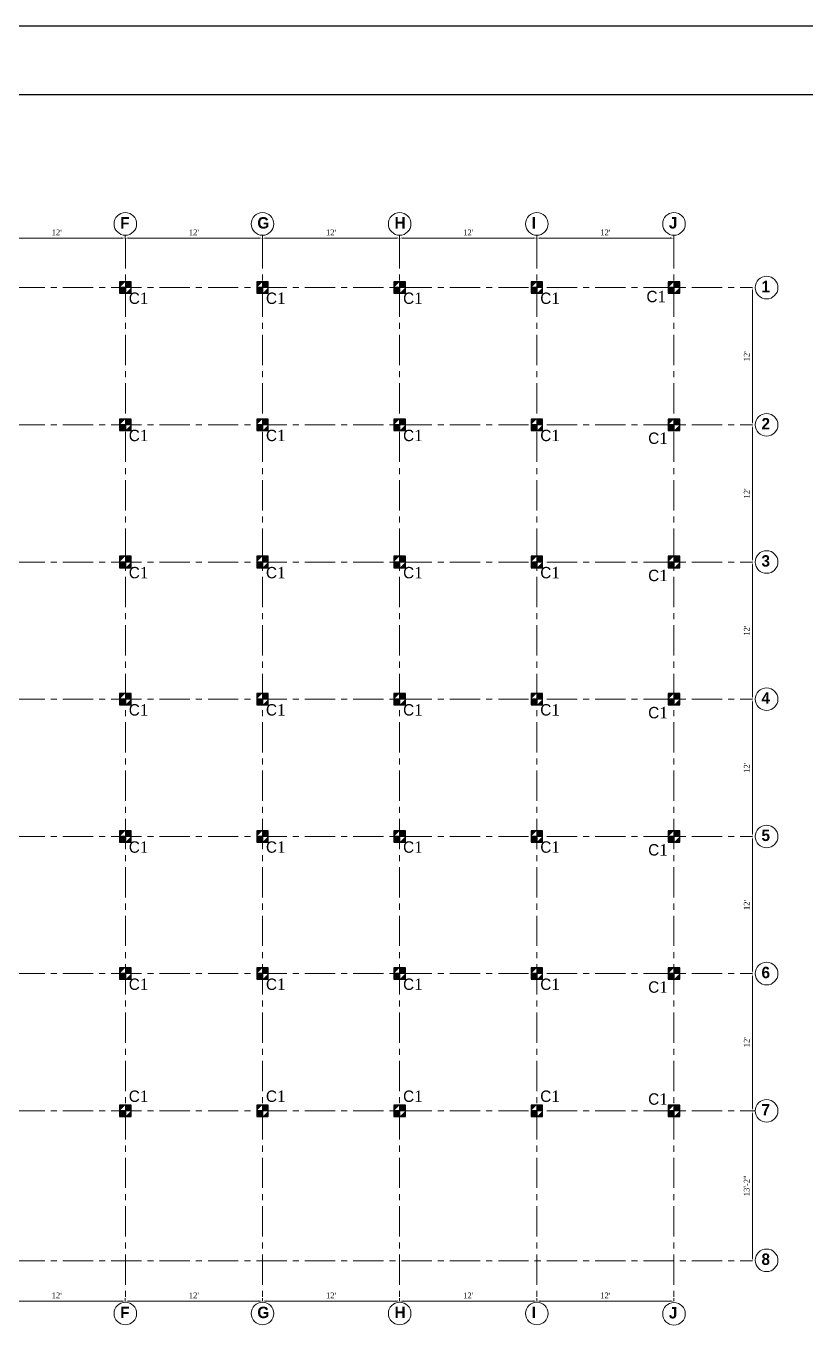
# Model space of a CAD drawing. Extents: x -2338379 to 930990, y -818978 to 106940.
# Drawn here: x 392048 to 392866, y -204346 to -202966 of the extents above; entities that cross this region are included whole.
import ezdxf

# ---------------------------------------------------------------- set-up
doc = ezdxf.new("R2010")
doc.units = 0
doc.header["$MEASUREMENT"] = 0
doc.header["$PDMODE"] = 34
doc.linetypes.add('CENTER', pattern=[50.8, 31.75, -6.35, 6.35, -6.35])
doc.layers.get('0').update_dxf_attribs({"linetype": 'CONTINUOUS', "lineweight": 30})
doc.layers.get('DEFPOINTS').update_dxf_attribs({"linetype": 'CONTINUOUS'})
for name, color, linetype, lineweight in [('Center', 11, 'CENTER', 15), ('Outline', 4, 'CONTINUOUS', 9), ('TEXT', 7, 'CONTINUOUS', 30)]:
    doc.layers.add(name, color=color, linetype=linetype, lineweight=lineweight)
doc.layers.add('pillar12', color=7, linetype='CONTINUOUS')
doc.styles.get("Standard").update_dxf_attribs({"font": 'times.ttf', "height": 6})
doc.dimstyles.new('Standard$0', dxfattribs={"dimtxt": 6, "dimasz": 4, "dimexe": 3, "dimexo": 6, "dimgap": 3, "dimtad": 1, "dimdec": 1, "dimzin": 0, "dimdsep": 46, "dimlunit": 4, "dimtxsty": 'Standard', "dimcen": 0.09, "dimclrd": 6, "dimclre": 6, "dimclrt": 7, "dimadec": 0, "dimazin": 0, "dimtfac": 1, "dimtdec": 1, "dimtix": 1, "dimtofl": 0, "dimtmove": 1, "dimatfit": 3, "dimfxl": 1, "dimtolj": 1, "dimtzin": 0, "dimlwd": 18, "dimlwe": 18, "dimarcsym": 0})

# ---------------------------------------------------------------- blocks, each defined once
blk = doc.blocks.new('pill12')
h = blk.add_hatch(color=5)
h.paths.add_polyline_path([(-6, -6), (6, -6), (6, 6), (-6, 6)], flags=17)
edge = h.paths.add_edge_path(flags=17)
edge.add_line((6, 0), (-6, 0))
edge.add_line((0, 6), (0, -6))
for p, q in [((6, 0), (-6, 0)), ((0, 6), (0, -6))]:
    blk.add_line(p, q)
blk.add_lwpolyline([(-6, -6), (6, -6), (6, 6), (-6, 6)], close=True)
blk = doc.blocks.new('*D158')
at = {"color": 6, "lineweight": 18, "transparency": 16777216}
for p, q in [((392007.9, -203188.3), (392007.9, -203185.3)), ((392011.9, -203188.3), (392147.9, -203188.3)), ((392151.9, -203188.3), (392151.9, -203185.3))]:
    blk.add_line(p, q, dxfattribs=at)
at = {"color": 6, "lineweight": 30, "transparency": 16777216}
for points in [[(392011.9, -203187.6), (392011.9, -203189), (392007.9, -203188.3)], [(392147.9, -203187.6), (392147.9, -203189), (392151.9, -203188.3)]]:
    blk.add_solid(points, dxfattribs=at)
at = {"layer": 'DEFPOINTS', "color": 0, "lineweight": 30, "transparency": 16777216}
for p in [(392007.9, -203188.3), (392151.9, -203188.3), (392151.9, -203188.3)]:
    blk.add_point(p, dxfattribs=at)
at = {"color": 7, "lineweight": 30, "transparency": 16777216, "insert": (392079.9, -203182.3), "char_height": 6, "attachment_point": 5}
blk.add_mtext("\\A1;12'", dxfattribs=at)
blk = doc.blocks.new('*D159')
at = {"color": 6, "lineweight": 18, "transparency": 16777216}
for p, q in [((392151.9, -203188.3), (392151.9, -203185.3)), ((392155.9, -203188.3), (392291.9, -203188.3)), ((392295.9, -203188.3), (392295.9, -203185.3))]:
    blk.add_line(p, q, dxfattribs=at)
at = {"color": 6, "lineweight": 30, "transparency": 16777216}
for points in [[(392155.9, -203187.6), (392155.9, -203189), (392151.9, -203188.3)], [(392291.9, -203187.6), (392291.9, -203189), (392295.9, -203188.3)]]:
    blk.add_solid(points, dxfattribs=at)
at = {"layer": 'DEFPOINTS', "color": 0, "lineweight": 30, "transparency": 16777216}
for p in [(392151.9, -203188.3), (392295.9, -203188.3), (392295.9, -203188.3)]:
    blk.add_point(p, dxfattribs=at)
at = {"color": 7, "lineweight": 30, "transparency": 16777216, "insert": (392223.9, -203182.3), "char_height": 6, "attachment_point": 5}
blk.add_mtext("\\A1;12'", dxfattribs=at)
blk = doc.blocks.new('*D160')
at = {"color": 6, "lineweight": 18, "transparency": 16777216}
for p, q in [((392295.9, -203188.3), (392295.9, -203185.3)), ((392299.9, -203188.3), (392435.9, -203188.3)), ((392439.9, -203188.3), (392439.9, -203185.3))]:
    blk.add_line(p, q, dxfattribs=at)
at = {"color": 6, "lineweight": 30, "transparency": 16777216}
for points in [[(392299.9, -203187.6), (392299.9, -203189), (392295.9, -203188.3)], [(392435.9, -203187.6), (392435.9, -203189), (392439.9, -203188.3)]]:
    blk.add_solid(points, dxfattribs=at)
at = {"layer": 'DEFPOINTS', "color": 0, "lineweight": 30, "transparency": 16777216}
for p in [(392295.9, -203188.3), (392439.9, -203188.3), (392439.9, -203188.3)]:
    blk.add_point(p, dxfattribs=at)
at = {"color": 7, "lineweight": 30, "transparency": 16777216, "insert": (392367.9, -203182.3), "char_height": 6, "attachment_point": 5}
blk.add_mtext("\\A1;12'", dxfattribs=at)
blk = doc.blocks.new('*D161')
at = {"color": 6, "lineweight": 18, "transparency": 16777216}
for p, q in [((392439.9, -203188.3), (392439.9, -203185.3)), ((392443.9, -203188.3), (392579.9, -203188.3)), ((392583.9, -203188.3), (392583.9, -203185.3))]:
    blk.add_line(p, q, dxfattribs=at)
at = {"color": 6, "lineweight": 30, "transparency": 16777216}
for points in [[(392443.9, -203187.6), (392443.9, -203189), (392439.9, -203188.3)], [(392579.9, -203187.6), (392579.9, -203189), (392583.9, -203188.3)]]:
    blk.add_solid(points, dxfattribs=at)
at = {"layer": 'DEFPOINTS', "color": 0, "lineweight": 30, "transparency": 16777216}
for p in [(392439.9, -203188.3), (392583.9, -203188.3), (392583.9, -203189)]:
    blk.add_point(p, dxfattribs=at)
at = {"color": 7, "lineweight": 30, "transparency": 16777216, "insert": (392511.9, -203182.3), "char_height": 6, "attachment_point": 5}
blk.add_mtext("\\A1;12'", dxfattribs=at)
blk = doc.blocks.new('*D162')
at = {"color": 6, "lineweight": 18, "transparency": 16777216}
for p, q in [((392583.9, -203188.3), (392583.9, -203185.3)), ((392587.9, -203188.3), (392723.9, -203188.3)), ((392727.9, -203188.3), (392727.9, -203185.3))]:
    blk.add_line(p, q, dxfattribs=at)
at = {"color": 6, "lineweight": 30, "transparency": 16777216}
for points in [[(392587.9, -203187.6), (392587.9, -203189), (392583.9, -203188.3)], [(392723.9, -203187.6), (392723.9, -203189), (392727.9, -203188.3)]]:
    blk.add_solid(points, dxfattribs=at)
at = {"layer": 'DEFPOINTS', "color": 0, "lineweight": 30, "transparency": 16777216}
for p in [(392583.9, -203189), (392727.9, -203188.3), (392727.9, -203188.3)]:
    blk.add_point(p, dxfattribs=at)
at = {"color": 7, "lineweight": 30, "transparency": 16777216, "insert": (392655.9, -203182.3), "char_height": 6, "attachment_point": 5}
blk.add_mtext("\\A1;12'", dxfattribs=at)
blk = doc.blocks.new('*D173')
at = {"color": 6, "lineweight": 18, "transparency": 16777216}
for p, q in [((392007.9, -204304), (392007.9, -204301)), ((392011.9, -204304), (392147.9, -204304)), ((392151.9, -204304), (392151.9, -204301))]:
    blk.add_line(p, q, dxfattribs=at)
at = {"color": 6, "lineweight": 30, "transparency": 16777216}
for points in [[(392011.9, -204303.3), (392011.9, -204304.7), (392007.9, -204304)], [(392147.9, -204303.3), (392147.9, -204304.7), (392151.9, -204304)]]:
    blk.add_solid(points, dxfattribs=at)
at = {"layer": 'DEFPOINTS', "color": 0, "lineweight": 30, "transparency": 16777216}
for p in [(392007.9, -204304), (392151.9, -204304), (392151.9, -204304)]:
    blk.add_point(p, dxfattribs=at)
at = {"color": 7, "lineweight": 30, "transparency": 16777216, "insert": (392079.9, -204298), "char_height": 6, "attachment_point": 5}
blk.add_mtext("\\A1;12'", dxfattribs=at)
blk = doc.blocks.new('*D174')
at = {"color": 6, "lineweight": 18, "transparency": 16777216}
for p, q in [((392151.9, -204304), (392151.9, -204301)), ((392155.9, -204304), (392291.9, -204304)), ((392295.9, -204304), (392295.9, -204301))]:
    blk.add_line(p, q, dxfattribs=at)
at = {"color": 6, "lineweight": 30, "transparency": 16777216}
for points in [[(392155.9, -204303.3), (392155.9, -204304.7), (392151.9, -204304)], [(392291.9, -204303.3), (392291.9, -204304.7), (392295.9, -204304)]]:
    blk.add_solid(points, dxfattribs=at)
at = {"layer": 'DEFPOINTS', "color": 0, "lineweight": 30, "transparency": 16777216}
for p in [(392151.9, -204304), (392295.9, -204304), (392295.9, -204304)]:
    blk.add_point(p, dxfattribs=at)
at = {"color": 7, "lineweight": 30, "transparency": 16777216, "insert": (392223.9, -204298), "char_height": 6, "attachment_point": 5}
blk.add_mtext("\\A1;12'", dxfattribs=at)
blk = doc.blocks.new('*D175')
at = {"color": 6, "lineweight": 18, "transparency": 16777216}
for p, q in [((392295.9, -204304), (392295.9, -204301)), ((392299.9, -204304), (392435.9, -204304)), ((392439.9, -204304), (392439.9, -204301))]:
    blk.add_line(p, q, dxfattribs=at)
at = {"color": 6, "lineweight": 30, "transparency": 16777216}
for points in [[(392299.9, -204303.3), (392299.9, -204304.7), (392295.9, -204304)], [(392435.9, -204303.3), (392435.9, -204304.7), (392439.9, -204304)]]:
    blk.add_solid(points, dxfattribs=at)
at = {"layer": 'DEFPOINTS', "color": 0, "lineweight": 30, "transparency": 16777216}
for p in [(392295.9, -204304), (392439.9, -204304), (392439.9, -204304)]:
    blk.add_point(p, dxfattribs=at)
at = {"color": 7, "lineweight": 30, "transparency": 16777216, "insert": (392367.9, -204298), "char_height": 6, "attachment_point": 5}
blk.add_mtext("\\A1;12'", dxfattribs=at)
blk = doc.blocks.new('*D176')
at = {"color": 6, "lineweight": 18, "transparency": 16777216}
for p, q in [((392439.9, -204304), (392439.9, -204301)), ((392443.9, -204304), (392579.9, -204304)), ((392583.9, -204304), (392583.9, -204301))]:
    blk.add_line(p, q, dxfattribs=at)
at = {"color": 6, "lineweight": 30, "transparency": 16777216}
for points in [[(392443.9, -204303.3), (392443.9, -204304.7), (392439.9, -204304)], [(392579.9, -204303.3), (392579.9, -204304.7), (392583.9, -204304)]]:
    blk.add_solid(points, dxfattribs=at)
at = {"layer": 'DEFPOINTS', "color": 0, "lineweight": 30, "transparency": 16777216}
for p in [(392439.9, -204304), (392583.9, -204304), (392583.9, -204304)]:
    blk.add_point(p, dxfattribs=at)
at = {"color": 7, "lineweight": 30, "transparency": 16777216, "insert": (392511.9, -204298), "char_height": 6, "attachment_point": 5}
blk.add_mtext("\\A1;12'", dxfattribs=at)
blk = doc.blocks.new('*D177')
at = {"color": 6, "lineweight": 18, "transparency": 16777216}
for p, q in [((392583.9, -204304), (392583.9, -204301)), ((392587.9, -204304), (392723.9, -204304)), ((392727.9, -204304), (392727.9, -204301))]:
    blk.add_line(p, q, dxfattribs=at)
at = {"color": 6, "lineweight": 30, "transparency": 16777216}
for points in [[(392587.9, -204303.3), (392587.9, -204304.7), (392583.9, -204304)], [(392723.9, -204303.3), (392723.9, -204304.7), (392727.9, -204304)]]:
    blk.add_solid(points, dxfattribs=at)
at = {"layer": 'DEFPOINTS', "color": 0, "lineweight": 30, "transparency": 16777216}
for p in [(392583.9, -204304), (392727.9, -204304), (392727.9, -204304)]:
    blk.add_point(p, dxfattribs=at)
at = {"color": 7, "lineweight": 30, "transparency": 16777216, "insert": (392655.9, -204298), "char_height": 6, "attachment_point": 5}
blk.add_mtext("\\A1;12'", dxfattribs=at)
blk = doc.blocks.new('*D178')
at = {"color": 6, "lineweight": 18, "transparency": 16777216}
for p, q in [((392810.3, -203240.3), (392807.3, -203240.3)), ((392810.3, -203244.3), (392810.3, -203380.3)), ((392810.3, -203384.3), (392807.3, -203384.3))]:
    blk.add_line(p, q, dxfattribs=at)
at = {"color": 6, "lineweight": 30, "transparency": 16777216}
for points in [[(392809.7, -203244.3), (392811, -203244.3), (392810.3, -203240.3)], [(392809.7, -203380.3), (392811, -203380.3), (392810.3, -203384.3)]]:
    blk.add_solid(points, dxfattribs=at)
at = {"layer": 'DEFPOINTS', "color": 0, "lineweight": 30, "transparency": 16777216}
for p in [(392810.3, -203240.3), (392810.3, -203384.3), (392810.3, -203384.3)]:
    blk.add_point(p, dxfattribs=at)
at = {"color": 7, "lineweight": 30, "transparency": 16777216, "insert": (392804.3, -203312.3), "char_height": 6, "attachment_point": 5, "rotation": 90}
blk.add_mtext("\\A1;12'", dxfattribs=at)
blk = doc.blocks.new('*D179')
at = {"color": 6, "lineweight": 18, "transparency": 16777216}
for p, q in [((392810.3, -203384.3), (392807.3, -203384.3)), ((392810.3, -203388.3), (392810.3, -203524.3)), ((392810.3, -203528.3), (392807.3, -203528.3))]:
    blk.add_line(p, q, dxfattribs=at)
at = {"color": 6, "lineweight": 30, "transparency": 16777216}
for points in [[(392809.7, -203388.3), (392811, -203388.3), (392810.3, -203384.3)], [(392809.7, -203524.3), (392811, -203524.3), (392810.3, -203528.3)]]:
    blk.add_solid(points, dxfattribs=at)
at = {"layer": 'DEFPOINTS', "color": 0, "lineweight": 30, "transparency": 16777216}
for p in [(392810.3, -203384.3), (392810.3, -203528.3), (392810.3, -203528.3)]:
    blk.add_point(p, dxfattribs=at)
at = {"color": 7, "lineweight": 30, "transparency": 16777216, "insert": (392804.3, -203456.3), "char_height": 6, "attachment_point": 5, "rotation": 90}
blk.add_mtext("\\A1;12'", dxfattribs=at)
blk = doc.blocks.new('*D180')
at = {"color": 6, "lineweight": 18, "transparency": 16777216}
for p, q in [((392810.3, -203528.3), (392807.3, -203528.3)), ((392810.3, -203532.3), (392810.3, -203668.3)), ((392810.3, -203672.3), (392807.3, -203672.3))]:
    blk.add_line(p, q, dxfattribs=at)
at = {"color": 6, "lineweight": 30, "transparency": 16777216}
for points in [[(392809.7, -203532.3), (392811, -203532.3), (392810.3, -203528.3)], [(392809.7, -203668.3), (392811, -203668.3), (392810.3, -203672.3)]]:
    blk.add_solid(points, dxfattribs=at)
at = {"layer": 'DEFPOINTS', "color": 0, "lineweight": 30, "transparency": 16777216}
for p in [(392810.3, -203528.3), (392810.3, -203672.3), (392810.3, -203672.3)]:
    blk.add_point(p, dxfattribs=at)
at = {"color": 7, "lineweight": 30, "transparency": 16777216, "insert": (392804.3, -203600.3), "char_height": 6, "attachment_point": 5, "rotation": 90}
blk.add_mtext("\\A1;12'", dxfattribs=at)
blk = doc.blocks.new('*D181')
at = {"color": 6, "lineweight": 18, "transparency": 16777216}
for p, q in [((392810.3, -203672.3), (392807.3, -203672.3)), ((392810.3, -203676.3), (392810.3, -203812.3)), ((392810.3, -203816.3), (392807.3, -203816.3))]:
    blk.add_line(p, q, dxfattribs=at)
at = {"color": 6, "lineweight": 30, "transparency": 16777216}
for points in [[(392809.7, -203676.3), (392811, -203676.3), (392810.3, -203672.3)], [(392809.7, -203812.3), (392811, -203812.3), (392810.3, -203816.3)]]:
    blk.add_solid(points, dxfattribs=at)
at = {"layer": 'DEFPOINTS', "color": 0, "lineweight": 30, "transparency": 16777216}
for p in [(392810.3, -203672.3), (392810.3, -203816.3), (392810.3, -203816.3)]:
    blk.add_point(p, dxfattribs=at)
at = {"color": 7, "lineweight": 30, "transparency": 16777216, "insert": (392804.3, -203744.3), "char_height": 6, "attachment_point": 5, "rotation": 90}
blk.add_mtext("\\A1;12'", dxfattribs=at)
blk = doc.blocks.new('*D182')
at = {"color": 6, "lineweight": 18, "transparency": 16777216}
for p, q in [((392810.3, -203816.3), (392807.3, -203816.3)), ((392810.3, -203820.3), (392810.3, -203956.3)), ((392810.3, -203960.3), (392807.3, -203960.3))]:
    blk.add_line(p, q, dxfattribs=at)
at = {"color": 6, "lineweight": 30, "transparency": 16777216}
for points in [[(392809.7, -203820.3), (392811, -203820.3), (392810.3, -203816.3)], [(392809.7, -203956.3), (392811, -203956.3), (392810.3, -203960.3)]]:
    blk.add_solid(points, dxfattribs=at)
at = {"layer": 'DEFPOINTS', "color": 0, "lineweight": 30, "transparency": 16777216}
for p in [(392810.3, -203816.3), (392810.3, -203960.3), (392810.3, -203960.3)]:
    blk.add_point(p, dxfattribs=at)
at = {"color": 7, "lineweight": 30, "transparency": 16777216, "insert": (392804.3, -203888.3), "char_height": 6, "attachment_point": 5, "rotation": 90}
blk.add_mtext("\\A1;12'", dxfattribs=at)
blk = doc.blocks.new('*D183')
at = {"color": 6, "lineweight": 18, "transparency": 16777216}
for p, q in [((392810.3, -203960.3), (392807.3, -203960.3)), ((392810.3, -203964.3), (392810.3, -204100.3)), ((392810.3, -204104.3), (392813.3, -204104.3))]:
    blk.add_line(p, q, dxfattribs=at)
at = {"color": 6, "lineweight": 30, "transparency": 16777216}
for points in [[(392809.7, -203964.3), (392811, -203964.3), (392810.3, -203960.3)], [(392809.7, -204100.3), (392811, -204100.3), (392810.3, -204104.3)]]:
    blk.add_solid(points, dxfattribs=at)
at = {"layer": 'DEFPOINTS', "color": 0, "lineweight": 30, "transparency": 16777216}
for p in [(392810.3, -203960.3), (392809.7, -204104.3), (392810.3, -204104.3)]:
    blk.add_point(p, dxfattribs=at)
at = {"color": 7, "lineweight": 30, "transparency": 16777216, "insert": (392804.3, -204032.3), "char_height": 6, "attachment_point": 5, "rotation": 90}
blk.add_mtext("\\A1;12'", dxfattribs=at)
blk = doc.blocks.new('*D185')
at = {"color": 6, "lineweight": 18, "transparency": 16777216}
for p, q in [((392810.3, -204104.3), (392807.3, -204104.3)), ((392810.3, -204108.3), (392810.3, -204257.8)), ((392810.3, -204261.8), (392807.3, -204261.8))]:
    blk.add_line(p, q, dxfattribs=at)
at = {"color": 6, "lineweight": 30, "transparency": 16777216}
for points in [[(392809.7, -204108.3), (392811, -204108.3), (392810.3, -204104.3)], [(392809.7, -204257.8), (392811, -204257.8), (392810.3, -204261.8)]]:
    blk.add_solid(points, dxfattribs=at)
at = {"layer": 'DEFPOINTS', "color": 0, "lineweight": 30, "transparency": 16777216}
for p in [(392810.3, -204104.3), (392810.3, -204261.8), (392810.3, -204261.8)]:
    blk.add_point(p, dxfattribs=at)
at = {"color": 7, "lineweight": 30, "transparency": 16777216, "insert": (392804.3, -204183), "char_height": 6, "attachment_point": 5, "rotation": 90}
blk.add_mtext('\\A1;13\'-2"', dxfattribs=at)

msp = doc.modelspace()

# ---------------------------------------------------------------- linework, layer by layer
at = {"color": 3}
for points in [[(394083.22, -205212.39), (394083.22, -202965.99), (390905.62, -202965.99), (390905.62, -205212.39)], [(394011.22, -205140.39), (394011.22, -203037.99), (390977.62, -203037.99), (390977.62, -205140.39)]]:
    msp.add_lwpolyline(points, close=True, dxfattribs=at)
at = {"layer": 'Center'}
for p, q in [((392151.95, -203188.31), (392151.95, -204303.99)), ((392295.95, -203188.31), (392295.95, -204303.99)), ((392439.95, -203188.31), (392439.95, -204303.99)), ((392583.95, -203188.31), (392583.95, -204303.99)), ((392727.95, -203188.31), (392727.95, -204303.99)), ((391375.18, -203240.27), (392810.34, -203240.27)), ((391375.18, -203384.27), (392810.34, -203384.27)), ((391375.18, -203528.27), (392810.34, -203528.27)), ((391375.18, -203672.27), (392810.34, -203672.27)), ((391375.18, -203816.27), (392810.34, -203816.27)), ((391375.18, -203960.27), (392810.34, -203960.27)), ((391375.18, -204104.27), (392810.34, -204104.27)), ((391375.18, -204261.77), (392810.34, -204261.77))]:
    msp.add_line(p, q, dxfattribs=at)
at = {"layer": 'Outline'}
for centre in [(392151.95, -203173.45), (392295.95, -203173.45), (392439.95, -203173.45), (392583.95, -203173.45), (392727.95, -203173.45), (392825.2, -203240.27), (392825.2, -203384.27), (392825.2, -203528.27), (392825.2, -203672.27), (392825.2, -203816.27), (392825.2, -203960.27), (392825.2, -204104.27), (392825.2, -204261.19), (392151.95, -204317), (392295.95, -204317), (392439.95, -204317), (392583.95, -204317), (392727.95, -204317.37)]:
    msp.add_circle(centre, 11.86, dxfattribs=at)

# ---------------------------------------------------------------- block references
at = {"layer": 'pillar12'}
for p in [(392151.95, -203240.27), (392295.95, -203240.27), (392439.95, -203240.27), (392583.95, -203240.27), (392727.95, -203240.27), (392151.95, -203384.27), (392295.95, -203384.27), (392439.95, -203384.27), (392583.95, -203384.27), (392727.95, -203384.27), (392151.95, -203528.27), (392295.95, -203528.27), (392439.95, -203528.27), (392583.95, -203528.27), (392727.95, -203528.27), (392151.95, -203672.27), (392295.95, -203672.27), (392439.95, -203672.27), (392583.95, -203672.27), (392727.95, -203672.27), (392151.95, -203816.27), (392295.95, -203816.27), (392439.95, -203816.27), (392583.95, -203816.27), (392727.95, -203816.27), (392151.95, -203960.27), (392295.95, -203960.27), (392439.95, -203960.27), (392583.95, -203960.27), (392727.95, -203960.27), (392151.95, -204104.27), (392295.95, -204104.27), (392439.95, -204104.27), (392583.95, -204104.27), (392727.95, -204104.27)]:
    msp.add_blockref('pill12', p, dxfattribs=at)

# ---------------------------------------------------------------- texts
at = {"layer": 'TEXT', "char_height": 12, "attachment_point": 1}
for s, insert, width in [('{\\fCentury Gothic|b1|i0|c0|p34;F}', (392146.55, -203166.29), 451.5), ('{\\fCentury Gothic|b1|i0|c0|p34;G}', (392290.55, -203166.29), 451.5), ('{\\fCentury Gothic|b1|i0|c0|p34;H}', (392434.55, -203166.29), 451.5), ('{\\fCentury Gothic|b1|i0|c0|p34;I}', (392578.55, -203166.29), 451.5), ('{\\fCentury Gothic|b1|i0|c0|p34;J}', (392722.55, -203166.29), 451.5), ('{\\fCentury Gothic|b1|i0|c0|p34;1}', (392819.81, -203233.11), 451.5), ('{\\fCentury Gothic|b0|i0|c0|p34;C}1', (392155.57, -203245.42), 22.0563), ('{\\fCentury Gothic|b0|i0|c0|p34;C}1', (392299.57, -203245.42), 22.0563), ('{\\fCentury Gothic|b0|i0|c0|p34;C}1', (392443.57, -203245.42), 22.0563), ('{\\fCentury Gothic|b0|i0|c0|p34;C}1', (392587.57, -203245.42), 22.0563), ('{\\fCentury Gothic|b0|i0|c0|p34;C}1', (392699.03, -203243.63), 22.0563), ('{\\fCentury Gothic|b0|i0|c0|p34;C}1', (392155.57, -203389.42), 22.0563), ('{\\fCentury Gothic|b0|i0|c0|p34;C}1', (392299.57, -203389.42), 22.0563), ('{\\fCentury Gothic|b0|i0|c0|p34;C}1', (392443.57, -203389.42), 22.0563), ('{\\fCentury Gothic|b0|i0|c0|p34;C}1', (392587.57, -203389.42), 22.0563), ('{\\fCentury Gothic|b1|i0|c0|p34;2}', (392819.81, -203377.11), 451.5), ('{\\fCentury Gothic|b0|i0|c0|p34;C}1', (392700.87, -203392.36), 22.0563), ('{\\fCentury Gothic|b1|i0|c0|p34;3}', (392819.81, -203521.11), 451.5), ('{\\fCentury Gothic|b0|i0|c0|p34;C}1', (392155.57, -203533.42), 22.0563), ('{\\fCentury Gothic|b0|i0|c0|p34;C}1', (392299.57, -203533.42), 22.0563), ('{\\fCentury Gothic|b0|i0|c0|p34;C}1', (392443.57, -203533.42), 22.0563), ('{\\fCentury Gothic|b0|i0|c0|p34;C}1', (392587.57, -203533.42), 22.0563), ('{\\fCentury Gothic|b0|i0|c0|p34;C}1', (392700.87, -203536.36), 22.0563), ('{\\fCentury Gothic|b1|i0|c0|p34;4}', (392819.81, -203665.11), 451.5), ('{\\fCentury Gothic|b0|i0|c0|p34;C}1', (392155.57, -203677.42), 22.0563), ('{\\fCentury Gothic|b0|i0|c0|p34;C}1', (392299.57, -203677.42), 22.0563), ('{\\fCentury Gothic|b0|i0|c0|p34;C}1', (392443.57, -203677.42), 22.0563), ('{\\fCentury Gothic|b0|i0|c0|p34;C}1', (392587.57, -203677.42), 22.0563), ('{\\fCentury Gothic|b0|i0|c0|p34;C}1', (392700.87, -203680.36), 22.0563), ('{\\fCentury Gothic|b1|i0|c0|p34;5}', (392819.81, -203809.11), 451.5), ('{\\fCentury Gothic|b0|i0|c0|p34;C}1', (392155.57, -203821.42), 22.0563), ('{\\fCentury Gothic|b0|i0|c0|p34;C}1', (392299.57, -203821.42), 22.0563), ('{\\fCentury Gothic|b0|i0|c0|p34;C}1', (392443.57, -203821.42), 22.0563), ('{\\fCentury Gothic|b0|i0|c0|p34;C}1', (392587.57, -203821.42), 22.0563), ('{\\fCentury Gothic|b0|i0|c0|p34;C}1', (392700.87, -203824.36), 22.0563), ('{\\fCentury Gothic|b1|i0|c0|p34;6}', (392819.81, -203953.11), 451.5), ('{\\fCentury Gothic|b0|i0|c0|p34;C}1', (392155.57, -203965.42), 22.0563), ('{\\fCentury Gothic|b0|i0|c0|p34;C}1', (392299.57, -203965.42), 22.0563), ('{\\fCentury Gothic|b0|i0|c0|p34;C}1', (392443.57, -203965.42), 22.0563), ('{\\fCentury Gothic|b0|i0|c0|p34;C}1', (392587.57, -203965.42), 22.0563), ('{\\fCentury Gothic|b0|i0|c0|p34;C}1', (392700.87, -203968.36), 22.0563), ('{\\fCentury Gothic|b0|i0|c0|p34;C}1', (392155.57, -204082.96), 22.0563), ('{\\fCentury Gothic|b0|i0|c0|p34;C}1', (392299.57, -204082.96), 22.0563), ('{\\fCentury Gothic|b0|i0|c0|p34;C}1', (392443.57, -204082.96), 22.0563), ('{\\fCentury Gothic|b0|i0|c0|p34;C}1', (392587.57, -204082.96), 22.0563), ('{\\fCentury Gothic|b0|i0|c0|p34;C}1', (392700.87, -204085.9), 22.0563), ('{\\fCentury Gothic|b1|i0|c0|p34;7}', (392819.81, -204097.11), 451.5), ('{\\fCentury Gothic|b1|i0|c0|p34;8}', (392819.81, -204254.03), 451.5), ('{\\fCentury Gothic|b1|i0|c0|p34;F}', (392146.55, -204309.85), 451.5), ('{\\fCentury Gothic|b1|i0|c0|p34;G}', (392290.55, -204309.85), 451.5), ('{\\fCentury Gothic|b1|i0|c0|p34;H}', (392434.55, -204309.85), 451.5), ('{\\fCentury Gothic|b1|i0|c0|p34;I}', (392578.55, -204309.85), 451.5), ('{\\fCentury Gothic|b1|i0|c0|p34;J}', (392722.55, -204310.22), 451.5)]:
    msp.add_mtext(s, dxfattribs=dict(at, insert=insert, width=width))

# ---------------------------------------------------------------- dimensions: what is measured, and where the dimension line sits
at = {"lineweight": 30}
for base, p1, p2, picture, middle in [((392151.95, -203188.31), (392007.95, -203188.31), (392151.95, -203188.31), '*D158', (392079.95, -203182.31)), ((392295.95, -203188.31), (392151.95, -203188.31), (392295.95, -203188.31), '*D159', (392223.95, -203182.31)), ((392439.95, -203188.31), (392295.95, -203188.31), (392439.95, -203188.31), '*D160', (392367.95, -203182.31)), ((392583.95, -203188.31), (392439.95, -203188.31), (392583.95, -203188.98), '*D161', (392511.95, -203182.31)), ((392727.95, -203188.31), (392583.95, -203188.98), (392727.95, -203188.31), '*D162', (392655.95, -203182.31)), ((392151.95, -204303.99), (392007.95, -204303.99), (392151.95, -204303.99), '*D173', (392079.95, -204297.99)), ((392295.95, -204303.99), (392151.95, -204303.99), (392295.95, -204303.99), '*D174', (392223.95, -204297.99)), ((392439.95, -204303.99), (392295.95, -204303.99), (392439.95, -204303.99), '*D175', (392367.95, -204297.99)), ((392583.95, -204303.99), (392439.95, -204303.99), (392583.95, -204303.99), '*D176', (392511.95, -204297.99)), ((392727.95, -204303.99), (392583.95, -204303.99), (392727.95, -204303.99), '*D177', (392655.95, -204297.99))]:
    dim = msp.add_linear_dim(base=base, p1=p1, p2=p2, dimstyle='Standard$0', override={"dimdec": 0, "dimtdec": 0, "dimfxl": 6, "dimfxlon": 1, "dimarcsym": 1}, dxfattribs=at)
    dim.commit()
    dim.dimension.update_dxf_attribs({"geometry": picture, "text_midpoint": middle})
for base, p1, p2, picture, middle in [((392810.34, -203384.27), (392810.34, -203240.27), (392810.34, -203384.27), '*D178', (392804.34, -203312.27)), ((392810.34, -203528.27), (392810.34, -203384.27), (392810.34, -203528.27), '*D179', (392804.34, -203456.27)), ((392810.34, -203672.27), (392810.34, -203528.27), (392810.34, -203672.27), '*D180', (392804.34, -203600.27)), ((392810.34, -203816.27), (392810.34, -203672.27), (392810.34, -203816.27), '*D181', (392804.34, -203744.27)), ((392810.34, -203960.27), (392810.34, -203816.27), (392810.34, -203960.27), '*D182', (392804.34, -203888.27)), ((392810.34, -204104.27), (392810.34, -203960.27), (392809.67, -204104.27), '*D183', (392804.34, -204032.27)), ((392810.34098486, -204261.76711103), (392810.34098486, -204104.26711103), (392810.34098486, -204261.76711103), '*D185', (392804.28907427, -204183.01711103))]:
    dim = msp.add_linear_dim(base=base, p1=p1, p2=p2, angle=90, dimstyle='Standard$0', override={"dimdec": 0, "dimtdec": 0, "dimfxl": 6, "dimfxlon": 1, "dimarcsym": 1}, dxfattribs=at)
    dim.commit()
    dim.dimension.update_dxf_attribs({"geometry": picture, "text_midpoint": middle})

doc.saveas('drawing.dxf')
